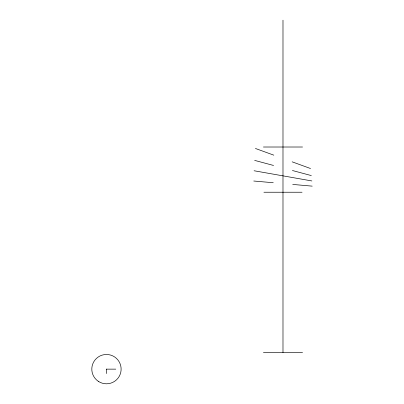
<?xml version="1.0" encoding="UTF-8"?>
<svg xmlns="http://www.w3.org/2000/svg" width="404" height="404" viewBox="0 0 404 404"><rect width="100%" height="100%" fill="white"/><g stroke="black" fill="none" stroke-linecap="round" stroke-linejoin="round"><path stroke-width="0.61" d="M106.464 373.538L106.464 369.089M263.433 147.011L302.535 147.011M263.923 192.233L302.046 192.233M263.433 352.535L302.535 352.535M106.464 369.14L115.751 369.14M253.773 181.022L273.245 182.729M292.723 184.431L312.196 186.138M254.106 170.766L311.863 180.947M254.661 160.398L273.543 165.458M292.425 170.518L311.307 175.578M255.429 148.47L273.801 155.156M292.168 161.842L310.54 168.529M282.987 20.2L282.987 352.535M98.248 381.28A14.66 14.66 0 0 0 121.089 370.185A14.66 14.66 0 0 0 100.061 355.949A14.66 14.66 0 0 0 98.248 381.28"/></g></svg>
